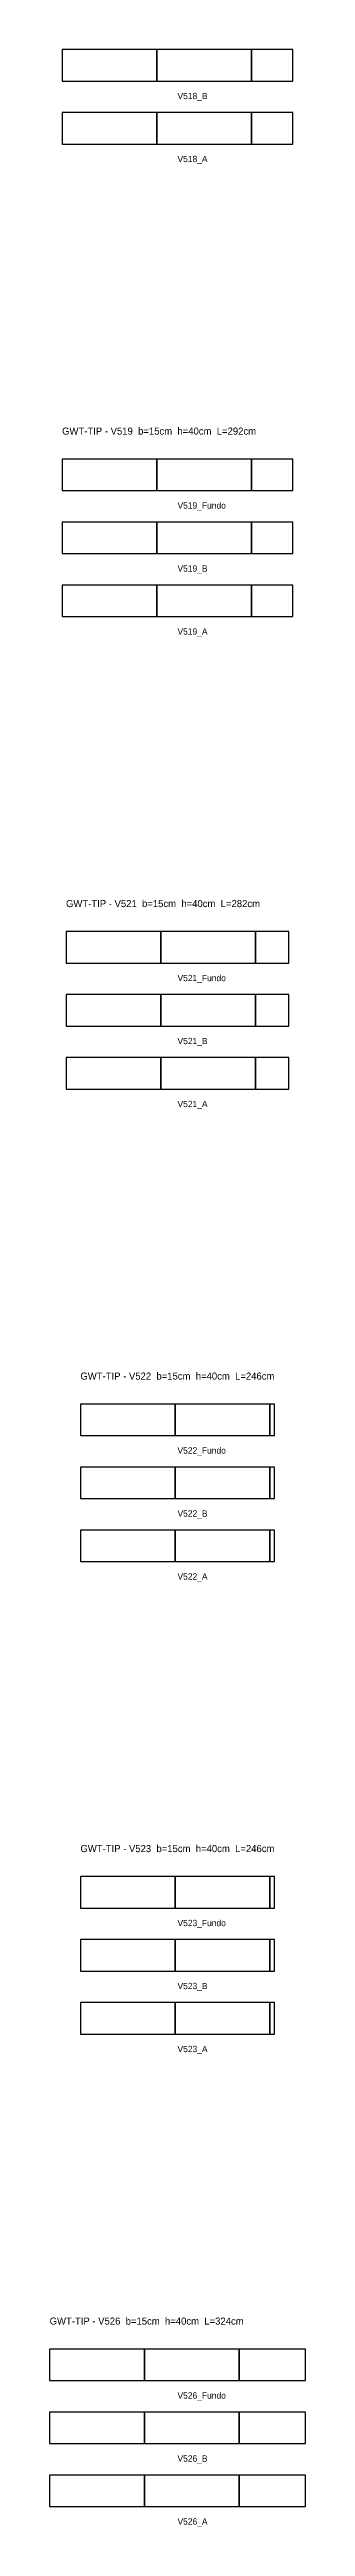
# Model space of a CAD drawing. Header units: metres. Extents: x -162 to 19445, y -6125 to 28582.
# Drawn here: x -162 to 162, y -6125 to -2980 of the extents above; entities that cross this region are included whole.
import ezdxf

# ---------------------------------------------------------------- set-up
doc = ezdxf.new("R2010")
doc.units = ezdxf.units.M

msp = doc.modelspace()

# ---------------------------------------------------------------- linework, layer by layer
at = {"layer": 'Paineis'}
for points in [[(-146.25, -3020), (-26.25, -3020), (-26.25, -2980), (-146.25, -2980)], [(-26.25, -3020), (93.75, -3020), (93.75, -2980), (-26.25, -2980)], [(93.75, -3020), (146.25, -3020), (146.25, -2980), (93.75, -2980)], [(-146.25, -3100), (-26.25, -3100), (-26.25, -3060), (-146.25, -3060)], [(-26.25, -3100), (93.75, -3100), (93.75, -3060), (-26.25, -3060)], [(93.75, -3100), (146.25, -3100), (146.25, -3060), (93.75, -3060)], [(-146.25, -3540), (-26.25, -3540), (-26.25, -3500), (-146.25, -3500)], [(-26.25, -3540), (93.75, -3540), (93.75, -3500), (-26.25, -3500)], [(93.75, -3540), (146.25, -3540), (146.25, -3500), (93.75, -3500)], [(-146.25, -3620), (-26.25, -3620), (-26.25, -3580), (-146.25, -3580)], [(-26.25, -3620), (93.75, -3620), (93.75, -3580), (-26.25, -3580)], [(93.75, -3620), (146.25, -3620), (146.25, -3580), (93.75, -3580)], [(-146.25, -3700), (-26.25, -3700), (-26.25, -3660), (-146.25, -3660)], [(-26.25, -3700), (93.75, -3700), (93.75, -3660), (-26.25, -3660)], [(93.75, -3700), (146.25, -3700), (146.25, -3660), (93.75, -3660)], [(-141.25, -4140), (-21.25, -4140), (-21.25, -4100), (-141.25, -4100)], [(-21.25, -4140), (98.75, -4140), (98.75, -4100), (-21.25, -4100)], [(98.75, -4140), (141.25, -4140), (141.25, -4100), (98.75, -4100)], [(-141.25, -4220), (-21.25, -4220), (-21.25, -4180), (-141.25, -4180)], [(-21.25, -4220), (98.75, -4220), (98.75, -4180), (-21.25, -4180)], [(98.75, -4220), (141.25, -4220), (141.25, -4180), (98.75, -4180)], [(-141.25, -4300), (-21.25, -4300), (-21.25, -4260), (-141.25, -4260)], [(-21.25, -4300), (98.75, -4300), (98.75, -4260), (-21.25, -4260)], [(98.75, -4300), (141.25, -4300), (141.25, -4260), (98.75, -4260)], [(-123, -4740), (-3, -4740), (-3, -4700), (-123, -4700)], [(-3, -4740), (117, -4740), (117, -4700), (-3, -4700)], [(117, -4740), (123, -4740), (123, -4700), (117, -4700)], [(-123, -4820), (-3, -4820), (-3, -4780), (-123, -4780)], [(-3, -4820), (117, -4820), (117, -4780), (-3, -4780)], [(117, -4820), (123, -4820), (123, -4780), (117, -4780)], [(-123, -4900), (-3, -4900), (-3, -4860), (-123, -4860)], [(-3, -4900), (117, -4900), (117, -4860), (-3, -4860)], [(117, -4900), (123, -4900), (123, -4860), (117, -4860)], [(-123, -5340), (-3, -5340), (-3, -5300), (-123, -5300)], [(-3, -5340), (117, -5340), (117, -5300), (-3, -5300)], [(117, -5340), (123, -5340), (123, -5300), (117, -5300)], [(-123, -5420), (-3, -5420), (-3, -5380), (-123, -5380)], [(-3, -5420), (117, -5420), (117, -5380), (-3, -5380)], [(117, -5420), (123, -5420), (123, -5380), (117, -5380)], [(-123, -5500), (-3, -5500), (-3, -5460), (-123, -5460)], [(-3, -5500), (117, -5500), (117, -5460), (-3, -5460)], [(117, -5500), (123, -5500), (123, -5460), (117, -5460)], [(-162, -5940), (-42, -5940), (-42, -5900), (-162, -5900)], [(-42, -5940), (78, -5940), (78, -5900), (-42, -5900)], [(78, -5940), (162, -5940), (162, -5900), (78, -5900)], [(-162, -6020), (-42, -6020), (-42, -5980), (-162, -5980)], [(-42, -6020), (78, -6020), (78, -5980), (-42, -5980)], [(78, -6020), (162, -6020), (162, -5980), (78, -5980)], [(-162, -6100), (-42, -6100), (-42, -6060), (-162, -6060)], [(-42, -6100), (78, -6100), (78, -6060), (-42, -6060)], [(78, -6100), (162, -6100), (162, -6060), (78, -6060)]]:
    msp.add_lwpolyline(points, close=True, dxfattribs=at)

# ---------------------------------------------------------------- texts
at = {"layer": 'NOMENCLATURA', "char_height": 9, "attachment_point": 1}
for s, insert in [('GWT-TIP - V519  b=15cm  h=40cm  L=292cm', (-146.25, -3460)), ('GWT-TIP - V521  b=15cm  h=40cm  L=282cm', (-141.25, -4060)), ('GWT-TIP - V522  b=15cm  h=40cm  L=246cm', (-123, -4660)), ('GWT-TIP - V523  b=15cm  h=40cm  L=246cm', (-123, -5260)), ('GWT-TIP - V526  b=15cm  h=40cm  L=324cm', (-162, -5860))]:
    msp.add_mtext(s, dxfattribs=dict(at, insert=insert))
at = {"layer": 'Texto Secao', "char_height": 8, "attachment_point": 1}
for s, insert in [('V518_B', (0, -3035)), ('V518_A', (0, -3115)), ('V519_Fundo', (0, -3555)), ('V519_B', (0, -3635)), ('V519_A', (0, -3715)), ('V521_Fundo', (0, -4155)), ('V521_B', (0, -4235)), ('V521_A', (0, -4315)), ('V522_Fundo', (0, -4755)), ('V522_B', (0, -4835)), ('V522_A', (0, -4915)), ('V523_Fundo', (0, -5355)), ('V523_B', (0, -5435)), ('V523_A', (0, -5515)), ('V526_Fundo', (0, -5955)), ('V526_B', (0, -6035)), ('V526_A', (0, -6115))]:
    msp.add_mtext(s, dxfattribs=dict(at, insert=insert))

doc.saveas('drawing.dxf')
